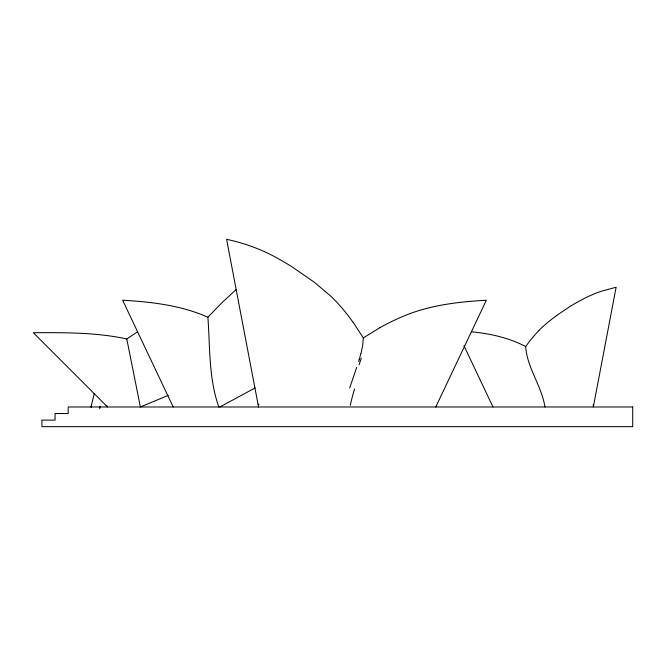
<?xml version="1.0" encoding="UTF-8"?>
<svg xmlns="http://www.w3.org/2000/svg" width="666" height="666" viewBox="0 0 666 666"><rect width="100%" height="100%" fill="white"/><g stroke="black" fill="none" stroke-linecap="round" stroke-linejoin="round"><path stroke-width="1" d="M353.221 322.427L363.328 337.92L362.604 345.837L360.939 353.721M593.314 406.984L616.125 287.229L601.473 291.2A119.955 119.955 0 0 0 594.963 293.515L586.138 297.444L575.216 303.371A192.541 192.541 0 0 0 569.305 306.934L556.734 315.451M91.026 406.984L94.239 393.573M349.667 387.987L356.701 367.349M358.641 361.596L359.307 359.49M435.772 406.984L486.355 300.2C458.749 301.831 430.586 305.011 404.803 315.626A228.255 228.255 0 0 0 379.811 327.747M218.831 406.984C208.591 378.155 210.131 347.202 207.884 317.183L222.519 302.156L236.139 289.552M107.567 406.984L33.3 332.717C64.502 332.609 96.137 332.292 126.781 338.961L137.088 332.126M363.328 337.92L379.803 327.739M219.88 406.984L255.103 387.953M168.157 395.413L140.384 406.984L126.781 338.961M592.931 405.111L593.672 405.103M106.169 405.586L106.943 405.586M91.125 406.984L91.558 406.984M258.042 404.354L259.082 404.362M471.695 331.826C490.351 333.624 509.007 337.804 525.715 346.545A134.965 134.965 0 0 1 538.844 330.611M207.884 317.183C181.135 305.361 151.548 301.889 122.627 300.2L173.21 406.984M463.961 345.721L492.973 406.984M544.963 406.984C541.683 385.855 527.056 367.823 525.715 346.786M258.541 406.984L226.606 239.327C246.811 243.573 266.233 251.19 283.882 261.929A269.564 269.564 0 0 1 292.158 266.916L314.41 282.301L330.636 296.029A153.513 153.513 0 0 1 334.765 300.108A189.036 189.036 0 0 1 353.171 322.469M350.258 405.369A83.333 31.876 -71.8 0 1 354.587 388.869M360.756 353.979A41.325 7.451 -67 0 1 359.124 359.698M361.255 358.058A45.438 7.209 -67.6 0 1 359.082 364.843M100.083 406.252A65.784 5.261 -82.5 0 1 99.758 408.832M538.786 330.552A141.642 141.642 0 0 1 556.776 315.517M632.7 406.984L68.182 406.984L68.182 413.544L55.053 413.544L55.053 420.113L41.925 420.113L41.925 426.673L632.7 426.673L632.7 406.984"/></g></svg>
